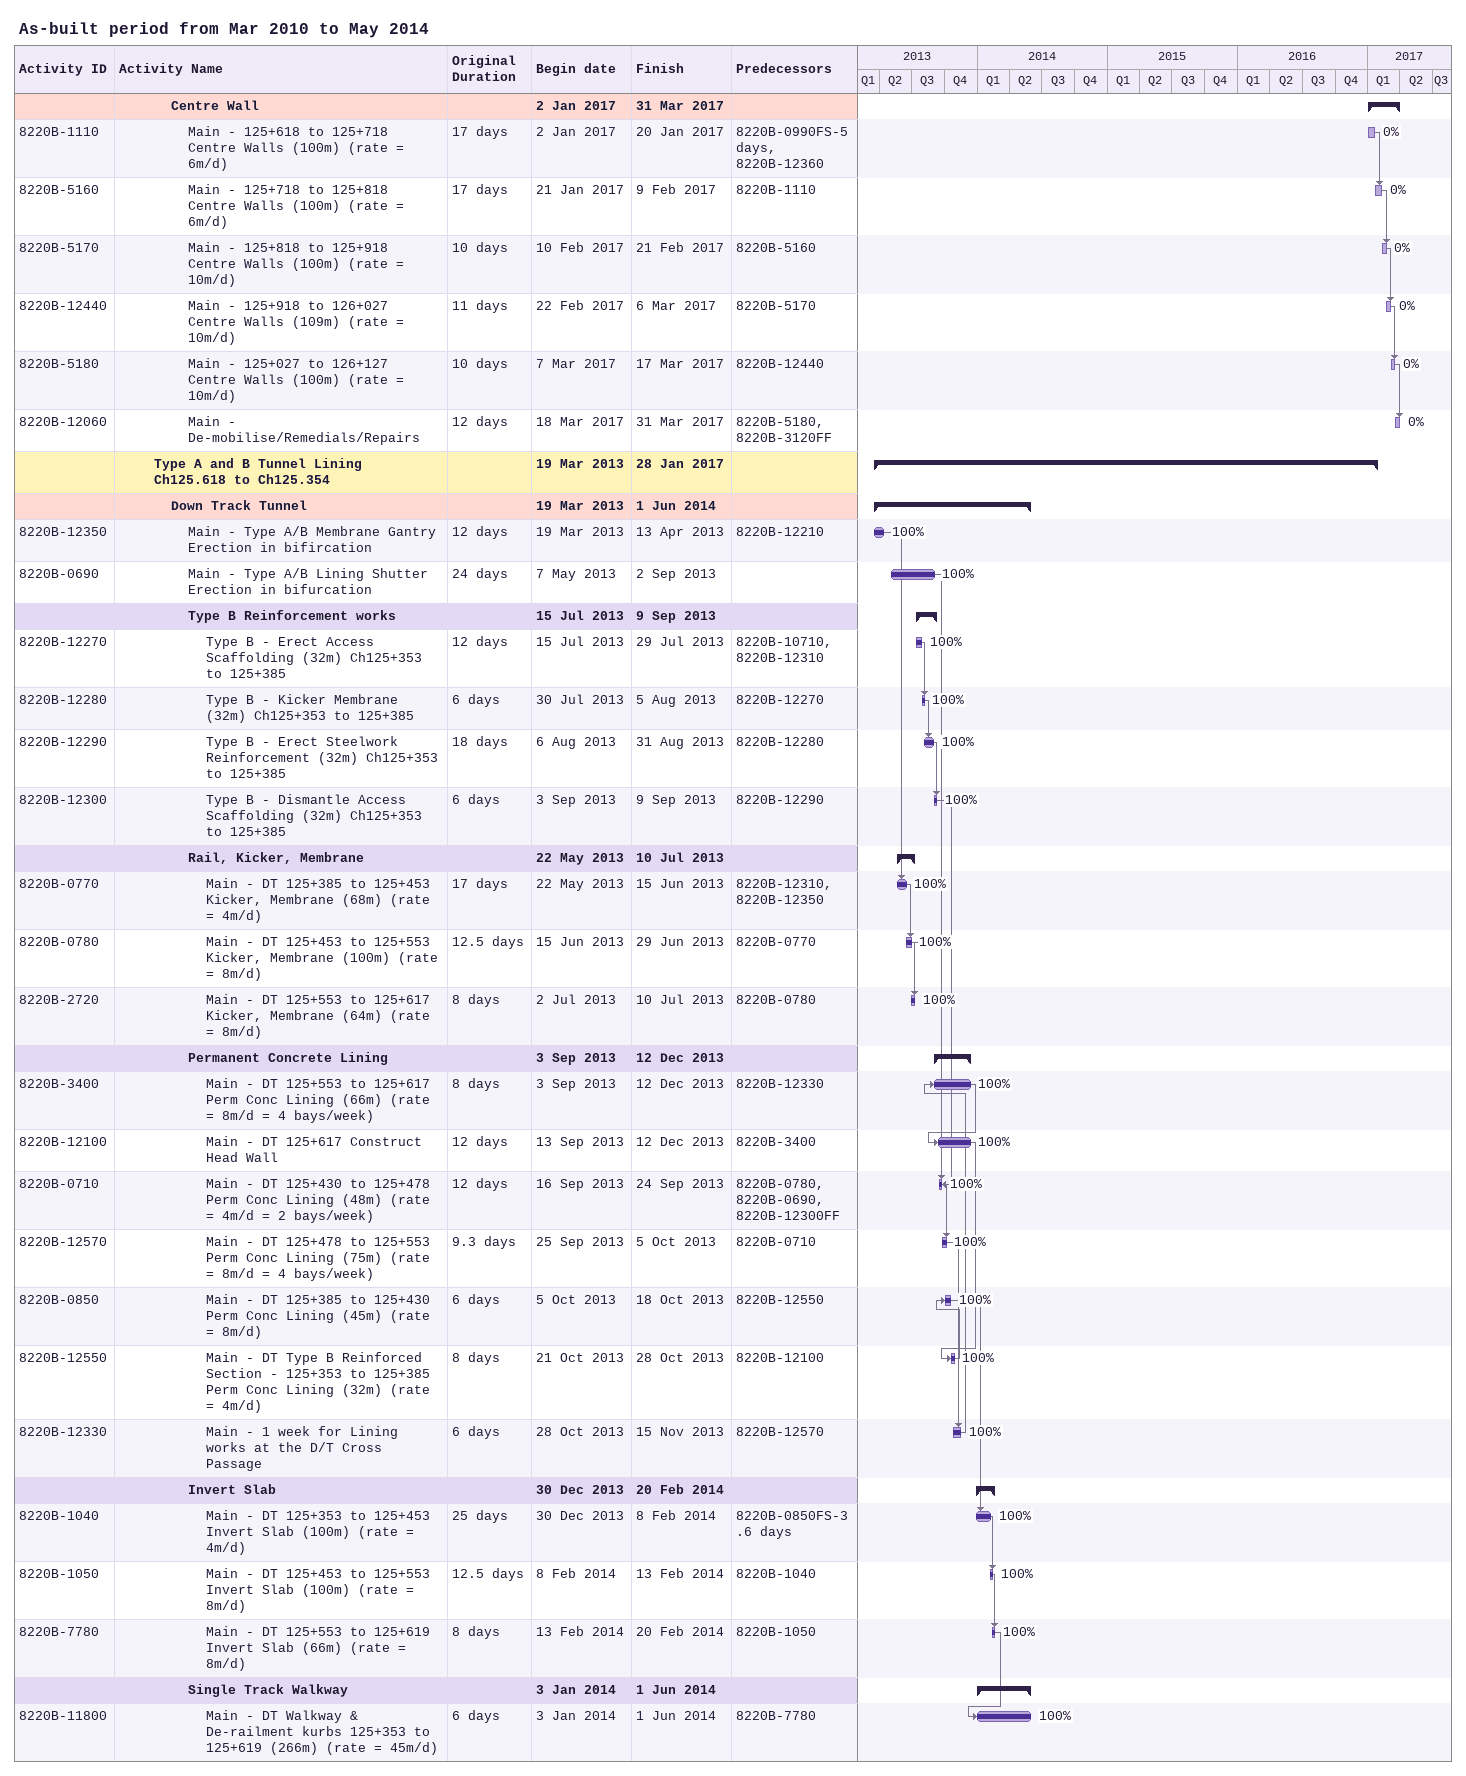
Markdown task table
As-built period from Mar 2010 to May 2014

| ID | Level | Task | Original duration | Start | Finish | Predecessors | % complete |
|---|---|---|---|---|---|---|---|
|  | 4 | **Centre Wall** |  | 2017-01-02 | 2017-03-31 |  |  |
| 8220B-1110 | 5 | Main - 125+618 to 125+718 Centre Walls (100m) (rate = 6m/d) | 17d | 2017-01-02 | 2017-01-20 | 8220B-0990FS-5d, 8220B-12360 | 0 |
| 8220B-5160 | 5 | Main - 125+718 to 125+818 Centre Walls (100m) (rate = 6m/d) | 17d | 2017-01-21 | 2017-02-09 | 8220B-1110 | 0 |
| 8220B-5170 | 5 | Main - 125+818 to 125+918 Centre Walls (100m) (rate = 10m/d) | 10d | 2017-02-10 | 2017-02-21 | 8220B-5160 | 0 |
| 8220B-12440 | 5 | Main - 125+918 to 126+027 Centre Walls (109m) (rate = 10m/d) | 11d | 2017-02-22 | 2017-03-06 | 8220B-5170 | 0 |
| 8220B-5180 | 5 | Main - 125+027 to 126+127 Centre Walls (100m) (rate = 10m/d) | 10d | 2017-03-07 | 2017-03-17 | 8220B-12440 | 0 |
| 8220B-12060 | 5 | Main - De-mobilise/Remedials/Repairs | 12d | 2017-03-18 | 2017-03-31 | 8220B-5180, 8220B-3120FF | 0 |
|  | 3 | **Type A and B Tunnel Lining Ch125.618 to Ch125.354** |  | 2013-03-19 | 2017-01-28 |  |  |
|  | 4 | **Down Track Tunnel** |  | 2013-03-19 | 2014-06-01 |  |  |
| 8220B-12350 | 5 | Main - Type A/B Membrane Gantry Erection in bifircation | 12d | 2013-03-19 | 2013-04-13 | 8220B-12210 | 100 |
| 8220B-0690 | 5 | Main - Type A/B Lining Shutter Erection in bifurcation | 24d | 2013-05-07 | 2013-09-02 |  | 100 |
|  | 5 | **Type B Reinforcement works** |  | 2013-07-15 | 2013-09-09 |  |  |
| 8220B-12270 | 6 | Type B - Erect Access Scaffolding (32m) Ch125+353 to 125+385 | 12d | 2013-07-15 | 2013-07-29 | 8220B-10710, 8220B-12310 | 100 |
| 8220B-12280 | 6 | Type B - Kicker Membrane (32m) Ch125+353 to 125+385 | 6d | 2013-07-30 | 2013-08-05 | 8220B-12270 | 100 |
| 8220B-12290 | 6 | Type B - Erect Steelwork Reinforcement (32m) Ch125+353 to 125+385 | 18d | 2013-08-06 | 2013-08-31 | 8220B-12280 | 100 |
| 8220B-12300 | 6 | Type B - Dismantle Access Scaffolding (32m) Ch125+353 to 125+385 | 6d | 2013-09-03 | 2013-09-09 | 8220B-12290 | 100 |
|  | 5 | **Rail, Kicker, Membrane** |  | 2013-05-22 | 2013-07-10 |  |  |
| 8220B-0770 | 6 | Main - DT 125+385 to 125+453 Kicker, Membrane (68m) (rate = 4m/d) | 17d | 2013-05-22 | 2013-06-15 | 8220B-12310, 8220B-12350 | 100 |
| 8220B-0780 | 6 | Main - DT 125+453 to 125+553 Kicker, Membrane (100m) (rate = 8m/d) | 12.5d | 2013-06-15 | 2013-06-29 | 8220B-0770 | 100 |
| 8220B-2720 | 6 | Main - DT 125+553 to 125+617 Kicker, Membrane (64m) (rate = 8m/d) | 8d | 2013-07-02 | 2013-07-10 | 8220B-0780 | 100 |
|  | 5 | **Permanent Concrete Lining** |  | 2013-09-03 | 2013-12-12 |  |  |
| 8220B-3400 | 6 | Main - DT 125+553 to 125+617 Perm Conc Lining (66m) (rate = 8m/d = 4 bays/week) | 8d | 2013-09-03 | 2013-12-12 | 8220B-12330 | 100 |
| 8220B-12100 | 6 | Main - DT 125+617 Construct Head Wall | 12d | 2013-09-13 | 2013-12-12 | 8220B-3400 | 100 |
| 8220B-0710 | 6 | Main - DT 125+430 to 125+478 Perm Conc Lining (48m) (rate = 4m/d = 2 bays/week) | 12d | 2013-09-16 | 2013-09-24 | 8220B-0780, 8220B-0690, 8220B-12300FF | 100 |
| 8220B-12570 | 6 | Main - DT 125+478 to 125+553 Perm Conc Lining (75m) (rate = 8m/d = 4 bays/week) | 9.3d | 2013-09-25 | 2013-10-05 | 8220B-0710 | 100 |
| 8220B-0850 | 6 | Main - DT 125+385 to 125+430 Perm Conc Lining (45m) (rate = 8m/d) | 6d | 2013-10-05 | 2013-10-18 | 8220B-12550 | 100 |
| 8220B-12550 | 6 | Main - DT Type B Reinforced Section - 125+353 to 125+385 Perm Conc Lining (32m) (rate = 4m/d) | 8d | 2013-10-21 | 2013-10-28 | 8220B-12100 | 100 |
| 8220B-12330 | 6 | Main - 1 week for Lining works at the D/T Cross Passage | 6d | 2013-10-28 | 2013-11-15 | 8220B-12570 | 100 |
|  | 5 | **Invert Slab** |  | 2013-12-30 | 2014-02-20 |  |  |
| 8220B-1040 | 6 | Main - DT 125+353 to 125+453 Invert Slab (100m) (rate = 4m/d) | 25d | 2013-12-30 | 2014-02-08 | 8220B-0850FS-3.6d | 100 |
| 8220B-1050 | 6 | Main - DT 125+453 to 125+553 Invert Slab (100m) (rate = 8m/d) | 12.5d | 2014-02-08 | 2014-02-13 | 8220B-1040 | 100 |
| 8220B-7780 | 6 | Main - DT 125+553 to 125+619 Invert Slab (66m) (rate = 8m/d) | 8d | 2014-02-13 | 2014-02-20 | 8220B-1050 | 100 |
|  | 5 | **Single Track Walkway** |  | 2014-01-03 | 2014-06-01 |  |  |
| 8220B-11800 | 6 | Main - DT Walkway & De-railment kurbs 125+353 to 125+619 (266m) (rate = 45m/d) | 6d | 2014-01-03 | 2014-06-01 | 8220B-7780 | 100 |
